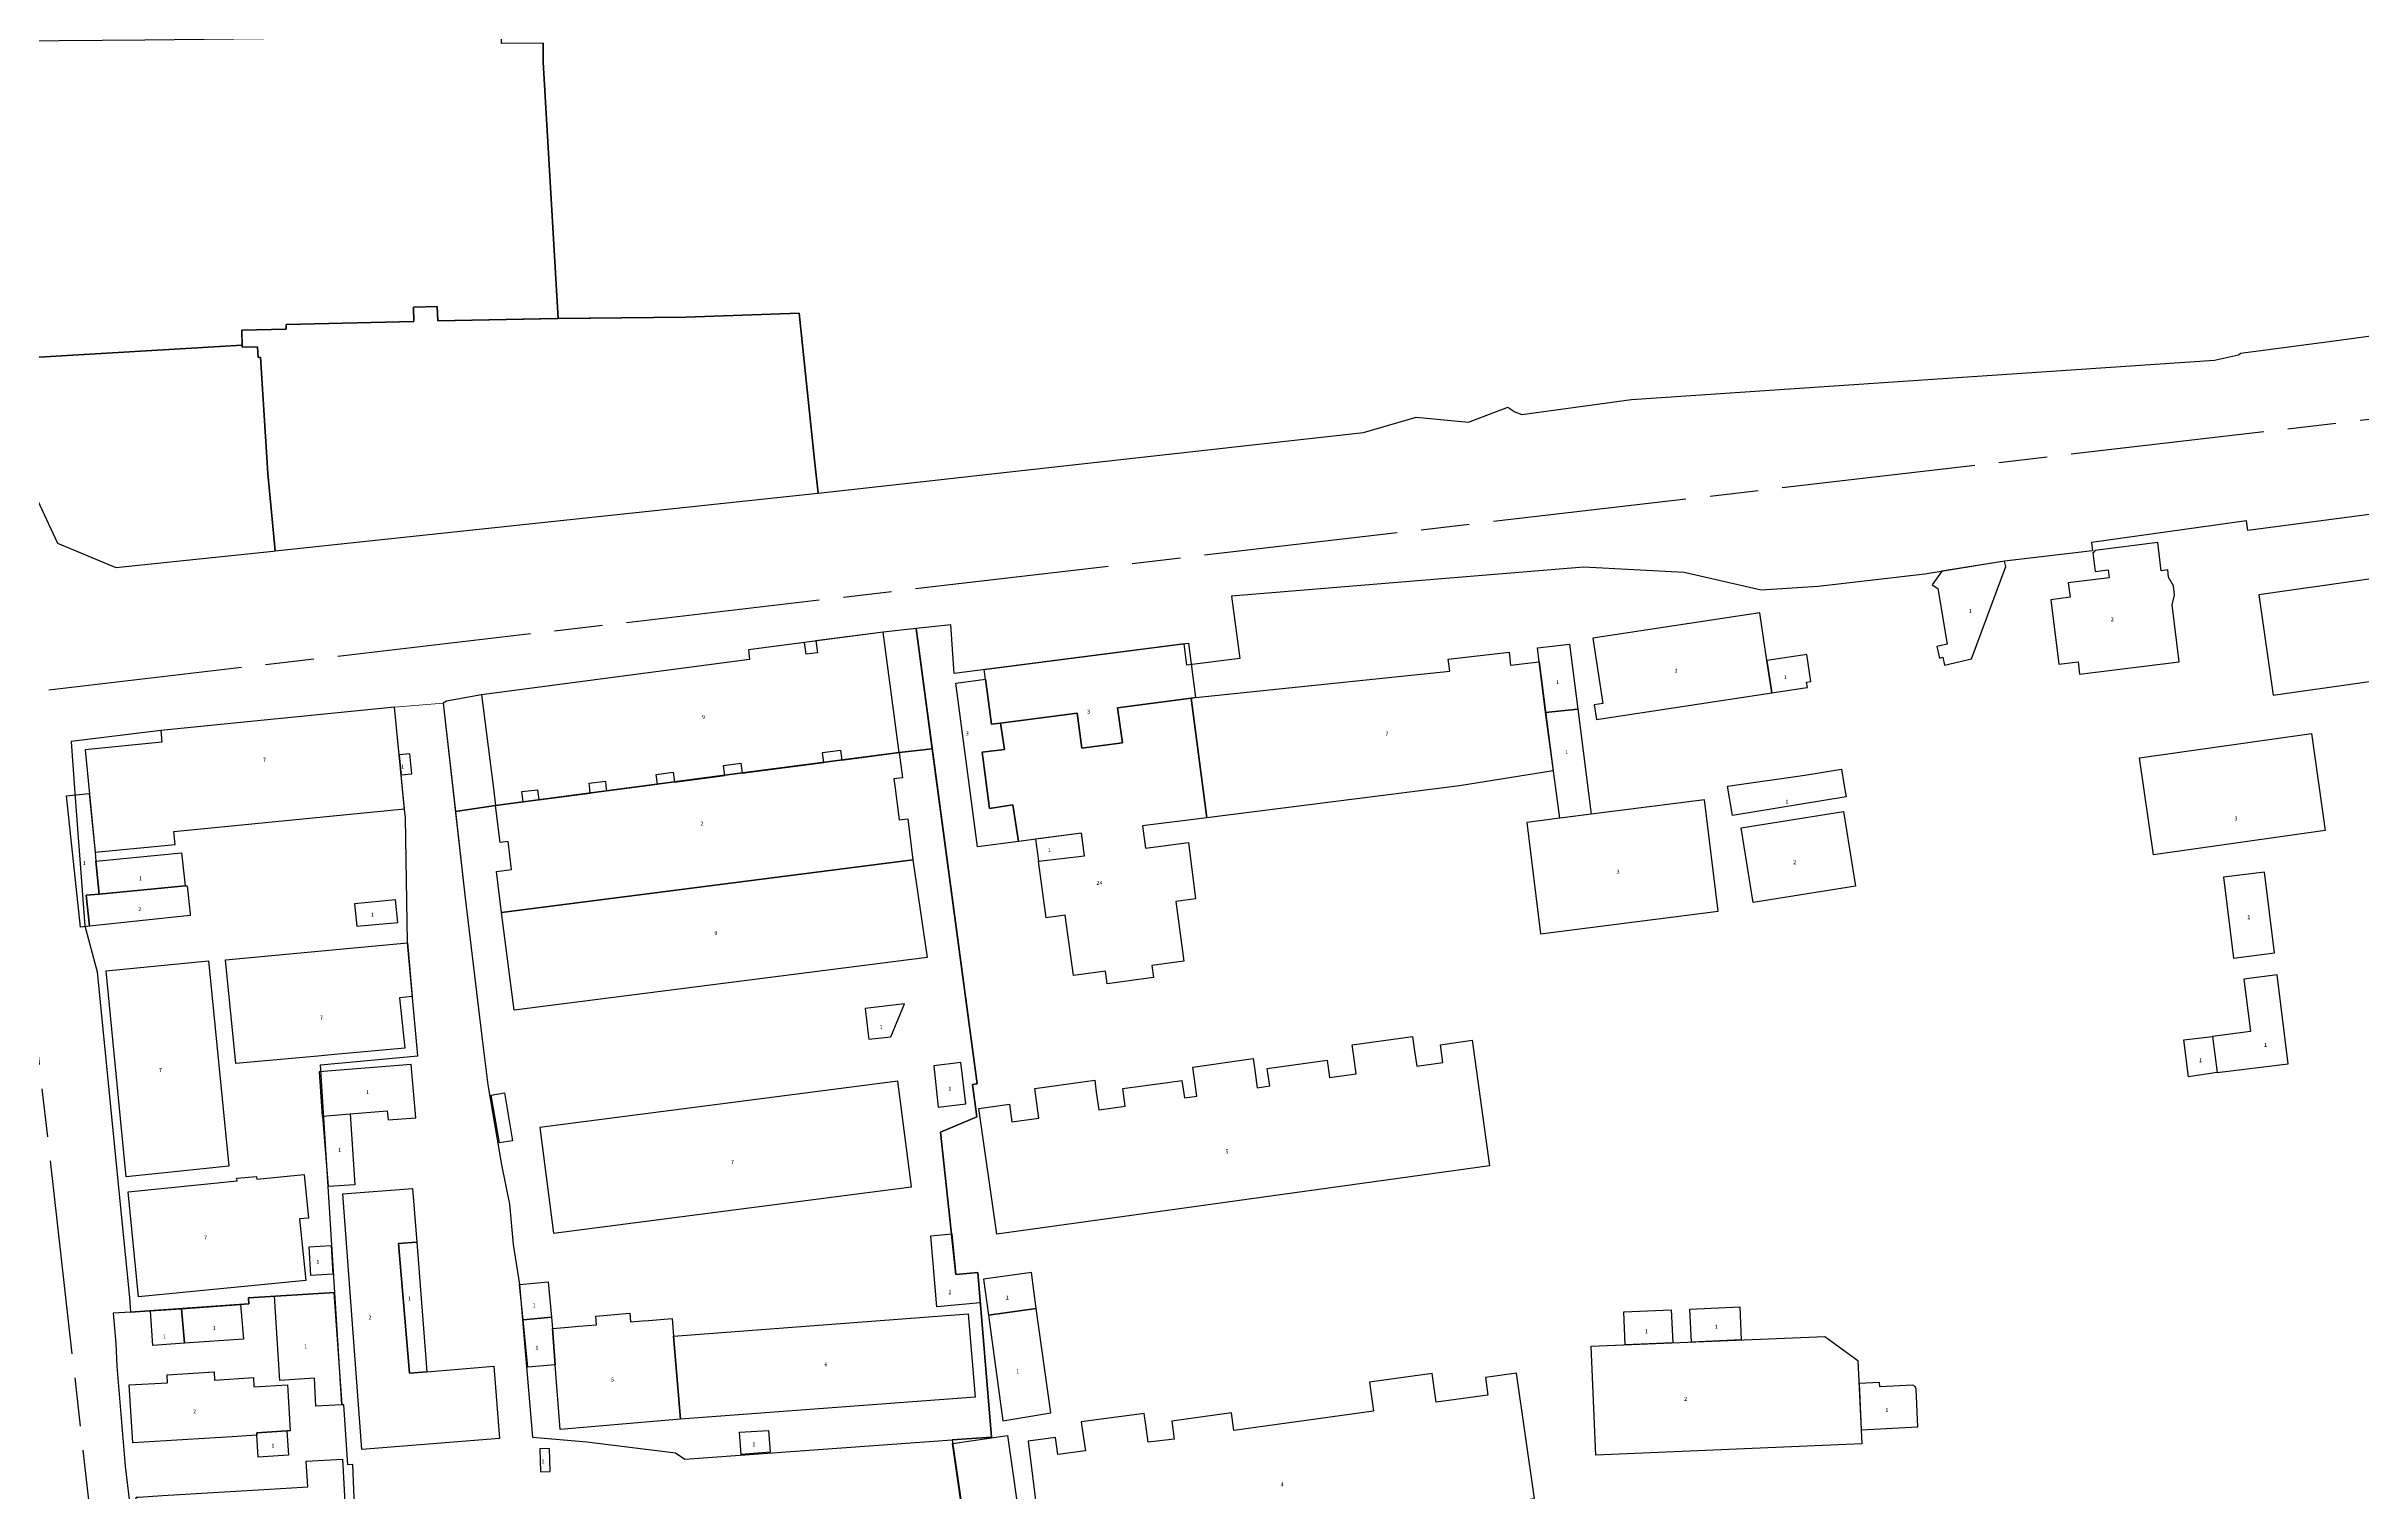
# Model space of a CAD drawing. Header units: millimetres. Extents: x 125232 to 134072, y 142885 to 152835.
# Drawn here: x 129032.3 to 129318.9, y 147912.7 to 148091.5 of the extents above; entities that cross this region are included whole.
import ezdxf

# ---------------------------------------------------------------- set-up
doc = ezdxf.new("R2010")
doc.units = ezdxf.units.MM
doc.linetypes.add('ACAD_ISO08W100', pattern=[36, 24, -3, 6, -3])
for name, color, linetype in [('buildings', 7, 'Continuous'), ('commerce', 10, 'Continuous'), ('commerce and residence', 32, 'Continuous'), ('layers', 7, 'Continuous'), ('research & university', 30, 'Continuous'), ('residence', 2, 'Continuous'), ('residence-bad', 41, 'Continuous'), ('老城北中心线', 7, 'ACAD_ISO08W100')]:
    doc.layers.add(name, color=color, linetype=linetype)
doc.layers.add('school', color=31, linetype='Continuous', lineweight=0)
doc.styles.add('层数', font='', dxfattribs={"height": 2})
doc.styles.get('层数').set_extended_font_data('FangSong_GB2312')

msp = doc.modelspace()

# ---------------------------------------------------------------- linework, layer by layer
at = {"layer": 'buildings', "linetype": 'Continuous', "flags": 128}
for points in [[(129295.46, 148022.41), (129295.77, 148023.57), (129295.62, 148024.76), (129295.03, 148025.81), (129294.92, 148026.7), (129294.13, 148026.6), (129293.69, 148030.1), (129285.89, 148029.12), (129285.84, 148028.94), (129285.67, 148028.84), (129285.96, 148026.53), (129287.55, 148026.73), (129287.67, 148025.74), (129282.61, 148025.1), (129282.83, 148023.32), (129280.44, 148023.02), (129281.44, 148015.05), (129283.83, 148015.35), (129284.02, 148013.81), (129296.34, 148015.35), (129295.46, 148022.41)], [(129265.76, 148024.88), (129266.47, 148024.41), (129267.64, 148017.54), (129266.36, 148017.25), (129266.68, 148015.81), (129267.07, 148015.9), (129267.29, 148014.92), (129270.64, 148015.7), (129274.87, 148027.12), (129274.71, 148027.78), (129266.96, 148026.55)], [(129307.96, 148011.22), (129329.13, 148014.23), (129328.81, 148016.5), (129332.27, 148017), (129331.54, 148022.16), (129330.83, 148027.14), (129306.19, 148023.64), (129307.96, 148011.22)], [(129224.2, 148008.22), (129245.92, 148011.51), (129245.32, 148015.5), (129244.42, 148021.41), (129223.77, 148018.28), (129224.99, 148010.17), (129223.92, 148010.01)], [(129087.64, 148000), (129087.95, 147997.56), (129091.37, 147998.01), (129091.22, 147999.28), (129093.16, 147999.51), (129093.31, 147998.26), (129099.68, 147999.1), (129099.56, 148000), (129099.52, 148000.32), (129101.54, 148000.58), (129101.62, 148000), (129101.7, 147999.37), (129107.98, 148000.19), (129107.82, 148001.41), (129109.92, 148001.69), (129110.09, 148000.47), (129116.33, 148001.29), (129116.17, 148002.52), (129118.32, 148002.8), (129118.48, 148001.57), (129128.57, 148002.9), (129128.41, 148004.13), (129130.63, 148004.43), (129130.79, 148003.19), (129137.9, 148004.12), (129135.91, 148019.02), (129127.58, 148017.92), (129127.78, 148016.46), (129126.4, 148016.28), (129126.21, 148017.74), (129119.24, 148016.82), (129119.4, 148015.63), (129086.21, 148011.25), (129087.64, 148000)], [(129148.59, 148013.18), (129148.44, 148014.38), (129173.7, 148017.65), (129174.57, 148010.91), (129174.06, 148010.84), (129164.95, 148009.65), (129165.54, 148005.3), (129160.5, 148004.65), (129159.92, 148009), (129150.45, 148007.77), (129149.32, 148007.62)], [(129175.99, 147996.06), (129174.06, 148010.84), (129174.57, 148010.91), (129206.08, 148014.17), (129205.86, 148015.65), (129213.4, 148016.55), (129213.57, 148014.94), (129217.11, 148015.33), (129218.85, 148001.87), (129207.26, 148000), (129175.99, 147996.06)], [(129216.93, 148017.08), (129220.87, 148017.54), (129221.89, 148009.49), (129217.92, 148009.06), (129217.11, 148015.33)], [(129245.92, 148011.51), (129250, 148012.13), (129250.32, 148012.18), (129250.22, 148012.83), (129250.74, 148012.92), (129250.24, 148016.24), (129250, 148016.2), (129250, 148016.21), (129245.32, 148015.5), (129245.92, 148011.51)], [(129152.66, 147993.13), (129147.6, 147992.46), (129144.93, 148012.7), (129148.59, 148013.18), (129149.32, 148007.62), (129150.45, 148007.77), (129150.94, 148004.51), (129148.16, 148004.15), (129149.1, 147997.21), (129151.98, 147997.64), (129152.66, 147993.13)], [(129037.14, 148004.46), (129038.39, 147991.78), (129048.28, 147992.75), (129048.12, 147994.33), (129076.69, 147997.15), (129075.45, 148009.71), (129046.5, 148006.86), (129046.64, 148005.39), (129037.14, 148004.46)], [(129159.47, 147976.55), (129158.47, 147984.01), (129156.09, 147983.69), (129155.15, 147990.69), (129160.85, 147991.36), (129160.49, 147994.13), (129152.66, 147993.13), (129151.98, 147997.64), (129149.1, 147997.21), (129148.16, 148004.15), (129150.94, 148004.51), (129150.45, 148007.77), (129159.92, 148009), (129160.5, 148004.65), (129165.54, 148005.3), (129164.95, 148009.65), (129174.06, 148010.84), (129175.99, 147996.06), (129168.03, 147995.06), (129168.4, 147992.29), (129173.71, 147993), (129174.59, 147986.04), (129172.15, 147985.71), (129173.15, 147978.3), (129169.19, 147977.77), (129169.4, 147976.27), (129163.64, 147975.5), (129163.43, 147977.08), (129159.47, 147976.55)], [(129223.54, 147996.49), (129219.69, 147996), (129219.13, 148000), (129217.92, 148009.06), (129221.89, 148009.49), (129223.54, 147996.49)], [(129076.03, 148003.84), (129076.28, 148001.35), (129077.57, 148001.48), (129077.33, 148003.97)], [(129088.69, 147984.33), (129088.05, 147989.39), (129089.93, 147989.63), (129089.51, 147993.11), (129088.53, 147993), (129087.95, 147997.56), (129091.37, 147998.01), (129091.22, 147999.28), (129093.16, 147999.51), (129093.31, 147998.26), (129099.68, 147999.1), (129099.56, 148000), (129099.52, 148000.32), (129101.54, 148000.58), (129101.62, 148000), (129101.7, 147999.37), (129107.98, 148000.19), (129107.82, 148001.41), (129109.92, 148001.69), (129110.09, 148000.47), (129116.33, 148001.29), (129116.17, 148002.52), (129118.32, 148002.8), (129118.48, 148001.57), (129128.57, 148002.9), (129128.41, 148004.13), (129130.63, 148004.43), (129130.79, 148003.19), (129137.9, 148004.12), (129138.31, 148001), (129137.25, 148000.86), (129137.38, 148000), (129137.92, 147995.78), (129138.97, 147995.91), (129139.61, 147990.85), (129088.69, 147984.33)], [(129241.04, 147996.32), (129240.45, 147999.94), (129250, 148001.3), (129254.54, 148002.05), (129254.88, 148000), (129255.11, 147998.64), (129241.04, 147996.32)], [(129034.83, 147998.76), (129037.67, 147999.04), (129038.39, 147991.78), (129038.49, 147990.68), (129038.87, 147986.61), (129037.27, 147986.46), (129037.68, 147982.63), (129036.57, 147982.51)], [(129217.3, 147981.71), (129239.27, 147984.5), (129237.58, 147998.27), (129223.54, 147996.49), (129220.07, 147996.05), (129219.69, 147996), (129215.61, 147995.48)], [(129242.12, 147994.8), (129254.79, 147996.82), (129256.26, 147987.58), (129243.6, 147985.55)], [(129154.8, 147993.41), (129155.15, 147990.69), (129160.85, 147991.36), (129160.49, 147994.13)], [(129038.49, 147990.68), (129049.08, 147991.73), (129049.52, 147987.61), (129038.87, 147986.61), (129038.49, 147990.68)], [(129088.69, 147984.33), (129139.61, 147990.85), (129141.37, 147978.78), (129090.25, 147972.23)], [(129303.05, 147978.7), (129308.15, 147979.33), (129306.92, 147989.33), (129301.82, 147988.71), (129303.05, 147978.7)], [(129037.27, 147986.46), (129038.87, 147986.61), (129049.52, 147987.61), (129049.77, 147987.64), (129050.14, 147984.15), (129050.16, 147983.96), (129037.68, 147982.63)], [(129075.58, 147985.89), (129070.5, 147985.42), (129070.76, 147982.63), (129075.84, 147983.1)], [(129039.75, 147977.1), (129052.4, 147978.37), (129054.94, 147952.94), (129042.24, 147951.64), (129039.75, 147977.1)], [(129054.52, 147978.49), (129077.05, 147980.58), (129077.62, 147973.95), (129076.08, 147973.79), (129076.72, 147967.54), (129068.03, 147966.76), (129065.94, 147966.57), (129055.79, 147965.66), (129054.52, 147978.49)], [(129304.36, 147976.1), (129305.18, 147969.61), (129300.47, 147969.01), (129301.04, 147964.52), (129309.84, 147965.62), (129308.46, 147976.6), (129304.36, 147976.1)], [(129138.55, 147973.02), (129133.69, 147972.47), (129133.9, 147970.72), (129134.12, 147968.91), (129134.15, 147968.66), (129136.87, 147968.97), (129138.55, 147973.02)], [(129194.19, 147966.51), (129193.99, 147967.96), (129201.45, 147969.01), (129201.66, 147967.48), (129201.96, 147965.33), (129205.2, 147965.77), (129204.9, 147967.95), (129208.84, 147968.54), (129210.99, 147953), (129149.98, 147944.55), (129147.77, 147960.08), (129151.57, 147960.61), (129151.87, 147958.43), (129155.19, 147958.89), (129154.68, 147962.55), (129162.11, 147963.57), (129162.31, 147962.09), (129162.61, 147959.92), (129165.88, 147960.37), (129165.58, 147962.55), (129171.13, 147963.31), (129172.91, 147963.56), (129173.21, 147961.41), (129174.75, 147961.63), (129174.25, 147965.21), (129181.74, 147966.25), (129181.93, 147964.81), (129182.23, 147962.66), (129183.77, 147962.87), (129183.47, 147965.02), (129190.87, 147966.05), (129191.17, 147963.9), (129194.49, 147964.36), (129194.19, 147966.51)], [(129296.93, 147968.57), (129300.47, 147969.01), (129301.04, 147964.52), (129297.5, 147964.02)], [(129066.48, 147959.14), (129066.57, 147959.15), (129069.95, 147959.42), (129074.53, 147959.8), (129074.67, 147958.67), (129078.07, 147958.95), (129077.52, 147965.54), (129066.12, 147964.61), (129066.48, 147959.14)], [(129137.73, 147963.48), (129093.42, 147957.75), (129095.11, 147944.65), (129135.57, 147949.89), (129139.42, 147950.39)], [(129142.73, 147960.24), (129146.14, 147960.66), (129145.53, 147965.78), (129142.19, 147965.38)], [(129087.41, 147961.75), (129089.05, 147962.03), (129090.06, 147956.1), (129088.42, 147955.82)], [(129066.57, 147959.15), (129069.95, 147959.42), (129070.52, 147950.65), (129067.26, 147950.45)], [(129055.97, 147951.12), (129055.94, 147951.47), (129058.35, 147951.68), (129058.39, 147951.33), (129064.25, 147951.9), (129064.79, 147946.53), (129063.69, 147946.42), (129064.45, 147938.82), (129043.74, 147936.79), (129042.47, 147949.78)], [(129069.06, 147949.52), (129077.69, 147950.17), (129078.19, 147943.54), (129075.95, 147943.37), (129077.3, 147927.33), (129079.45, 147927.51), (129087.74, 147928.21), (129088.43, 147919.25), (129071.39, 147917.89)], [(129075.95, 147943.37), (129078.19, 147943.54), (129079.45, 147927.51), (129077.3, 147927.33)], [(129142.58, 147935.54), (129141.82, 147944.32), (129144.44, 147944.56), (129144.9, 147939.56), (129147.63, 147939.81), (129147.92, 147936.03), (129142.58, 147935.54)], [(129064.88, 147942.98), (129067.59, 147943.13), (129067.8, 147939.58), (129065.08, 147939.43)], [(129090.91, 147938.32), (129094.47, 147938.66), (129094.87, 147934.28), (129091.35, 147933.95)], [(129148.96, 147934.5), (129154.88, 147935.34), (129154.27, 147939.79), (129148.35, 147938.96)], [(129045.25, 147935.05), (129049.09, 147935.32), (129049.47, 147931.05), (129045.53, 147930.78)], [(129049.09, 147935.32), (129056.39, 147935.82), (129056.76, 147931.56), (129049.47, 147931.05), (129049.09, 147935.32)], [(129065.72, 147923.26), (129065.54, 147926.72), (129061.24, 147926.42), (129060.59, 147936.87), (129067.93, 147937.32), (129068.92, 147923.42)], [(129154.88, 147935.34), (129148.96, 147934.5), (129150.73, 147921.46), (129156.67, 147922.44)], [(129227.6, 147934.93), (129233.47, 147935.18), (129233.65, 147931.1), (129227.78, 147930.85)], [(129235.79, 147935.28), (129241.97, 147935.54), (129242.14, 147931.46), (129235.97, 147931.2)], [(129091.35, 147933.95), (129094.87, 147934.28), (129094.98, 147932.89), (129095.33, 147928.38), (129091.95, 147928.1)], [(129110.86, 147921.64), (129095.95, 147920.38), (129095.33, 147928.38), (129094.98, 147932.89), (129096.96, 147933.05), (129098.22, 147933.14), (129100.44, 147933.33), (129100.35, 147934.39), (129104.56, 147934.75), (129104.65, 147933.69), (129106.15, 147933.82), (129106.87, 147933.88), (129109.8, 147934.11), (129109.98, 147931.92), (129110.86, 147921.64)], [(129109.98, 147931.92), (129146.46, 147934.7), (129147.3, 147924.37), (129110.86, 147921.64)], [(129257.08, 147918.6), (129224.13, 147917.19), (129223.55, 147930.67), (129252.49, 147931.9), (129256.57, 147928.92), (129257.08, 147918.6)], [(129047.32, 147927.15), (129053.11, 147927.52), (129053.17, 147926.49), (129058, 147926.79), (129058.02, 147925.64), (129062.2, 147925.9), (129062.52, 147920.23), (129062.13, 147920.21), (129058.39, 147919.98), (129058.41, 147919.66), (129055.36, 147919.47), (129051.21, 147919.22), (129043.07, 147918.71), (129042.62, 147925.9), (129047.34, 147926.13), (129047.32, 147927.15)], [(129214.33, 147927.36), (129210.47, 147926.82), (129210.78, 147924.64), (129204.36, 147923.74), (129203.86, 147927.31), (129196.13, 147926.23), (129196.62, 147922.66), (129179.35, 147920.25), (129179.05, 147922.43), (129171.67, 147921.4), (129171.95, 147919.2), (129168.72, 147918.79), (129168.42, 147920.95), (129168.23, 147922.35), (129160.45, 147921.31), (129160.65, 147919.87), (129160.95, 147917.72), (129157.53, 147917.28), (129157.27, 147919.39), (129153.88, 147918.92), (129155.83, 147903.36), (129216.54, 147911.83)], [(129263.78, 147925.36), (129263.67, 147925.68), (129263.37, 147925.84), (129259.29, 147925.64), (129259.26, 147926.19), (129256.71, 147926.07), (129256.99, 147920.35), (129264.01, 147920.69), (129263.78, 147925.36)], [(129058.41, 147919.66), (129058.39, 147919.98), (129062.13, 147920.21), (129062.31, 147917.21), (129060.42, 147917.09), (129058.58, 147916.97)], [(129094.63, 147918.02), (129093.43, 147917.99), (129093.51, 147915.13), (129094.71, 147915.16)], [(129118.13, 147920.03), (129121.72, 147920.26), (129121.96, 147917.56), (129118.36, 147917.27), (129118.13, 147920.03)], [(129144.51, 147918.64), (129151.33, 147919.62), (129154.95, 147894.17), (129148.2, 147893.17)], [(129043.46, 147912), (129043.74, 147912.01), (129046.73, 147912.2), (129060.68, 147913.05), (129064.71, 147913.3), (129064.52, 147916.45), (129069.01, 147916.7), (129069.64, 147905.31), (129044.13, 147903.43)]]:
    msp.add_lwpolyline(points, close=True, dxfattribs=at)
at = {"layer": 'buildings', "linetype": 'Continuous', "elevation": 25.96, "flags": 128}
msp.add_lwpolyline([(129293.14, 147991.45), (129291.44, 148003.45), (129312.72, 148006.47), (129314.42, 147994.46)], close=True, dxfattribs=at)
at = {"layer": 'commerce'}
for points in [[(129125.54, 148058.49), (129111.5, 148057.96), (129095.54, 148057.8), (129080.79, 148057.51), (129080.74, 148059.3), (129077.81, 148059.23), (129077.85, 148057.44), (129062.03, 148057.05), (129062.04, 148056.51), (129056.54, 148056.38), (129056.59, 148054.27), (129058.5, 148054.32), (129058.58, 148053), (129058.85, 148053.01), (129059.75, 148038.65), (129060.67, 148029.06), (129127.84, 148036.2), (129127.87, 148036.2), (129127.42, 148040.29)], [(129058.85, 148053.01), (129058.58, 148053), (129058.5, 148054.32), (129056.59, 148054.27), (129056.58, 148054.52), (129029.34, 148052.89), (129030.41, 148037.1), (129033.72, 148030.02), (129040.94, 148027.02), (129060.42, 148029.03), (129060.67, 148029.06), (129059.75, 148038.65)]]:
    msp.add_lwpolyline(points, close=True, dxfattribs=at)
at = {"layer": 'commerce and residence'}
msp.add_lwpolyline([(129140.01, 148019.45), (129135.91, 148019.02), (129119.24, 148016.82), (129119.4, 148015.63), (129086.21, 148011.25), (129081.88, 148010.46), (129081.45, 148010.21), (129082.98, 147996.83), (129087.95, 147997.56), (129116.32, 148001.31), (129137.9, 148004.12), (129142, 148004.57)], close=True, dxfattribs=at)
at = {"layer": 'research & university'}
for points in [[(129093.84, 148091.87), (129093.85, 148089.5), (129095.71, 148057.8), (129111.5, 148057.96), (129125.54, 148058.49), (129127.42, 148040.29), (129127.87, 148036.2), (129195.38, 148043.69), (129201.89, 148045.61), (129208.39, 148044.97), (129213.26, 148046.85), (129214.11, 148046.28), (129214.97, 148045.95), (129228.56, 148047.77), (129300.72, 148052.67), (129303.67, 148053.32), (129303.93, 148053.53), (129315.53, 148055.04), (129343.07, 148058.78), (129369.54, 148062.19), (129372.04, 148062.4), (129414.24, 148067.81), (129440.93, 148071.24), (129436.74, 148094.59)], [(129336.19, 148035.69), (129304.85, 148031.6), (129304.68, 148032.79), (129285.5, 148030.12), (129285.62, 148029.09), (129274.71, 148027.78), (129264.84, 148026.2), (129251.67, 148024.64), (129244.62, 148024.19), (129235.06, 148026.4), (129222.61, 148027.06), (129179.04, 148023.45), (129180.08, 148015.76), (129173.53, 148014.91), (129173.18, 148017.58), (129144.73, 148013.91), (129144.29, 148019.9), (129140.01, 148019.45), (129147.57, 147963.12), (129146.98, 147963.04), (129147.51, 147959.05), (129143.01, 147957.16), (129144.9, 147939.56), (129147.63, 147939.81), (129149.33, 147919.44), (129144.45, 147919.08), (129148.28, 147893.18)]]:
    msp.add_lwpolyline(points, dxfattribs=at)
at = {"layer": 'residence'}
for points in [[(129093.85, 148089.5), (129093.84, 148091.87), (129088.7, 148091.84), (129088.69, 148092.74), (129044.54, 148092.22), (129028.65, 148092.12), (129028.51, 148092.1), (129028.77, 148086.37), (129028.83, 148060.41), (129029.34, 148052.89), (129056.58, 148054.52), (129056.54, 148056.38), (129062.04, 148056.51), (129062.03, 148057.05), (129077.85, 148057.44), (129077.81, 148059.23), (129080.74, 148059.3), (129080.79, 148057.51), (129095.71, 148057.8)], [(129066.29, 147965.5), (129078.31, 147966.58), (129077.05, 147980.58), (129076.8, 147996.06), (129076.7, 147997.08), (129076.03, 148003.84), (129075.45, 148009.71), (129046.5, 148006.86), (129035.43, 148005.48), (129035.88, 147999.08), (129037.13, 147982.67), (129038.65, 147976.99), (129041.14, 147951.54), (129042.64, 147936.68), (129042.75, 147934.89), (129057.43, 147935.92), (129057.39, 147936.67), (129068.05, 147937.33)], [(129147.63, 147939.81), (129144.9, 147939.56), (129143.01, 147957.16), (129147.51, 147959.05), (129146.98, 147963.04), (129147.57, 147963.12), (129142, 148004.57), (129137.9, 148004.12), (129116.32, 148001.31), (129087.95, 147997.56), (129082.98, 147996.83), (129084.16, 147986.46), (129086.38, 147967.96), (129087, 147963), (129088.7, 147953.13), (129089.69, 147948.23), (129090.15, 147943.26), (129090.91, 147938.32), (129092.52, 147919.44), (129099.24, 147918.83), (129110.21, 147917.49), (129111.37, 147916.7), (129144.45, 147919.08), (129149.33, 147919.44)]]:
    msp.add_lwpolyline(points, close=True, dxfattribs=at)
at = {"layer": 'residence-bad'}
msp.add_lwpolyline([(129069.16, 147923.44), (129068.92, 147923.42), (129068.05, 147937.33), (129057.39, 147936.67), (129057.43, 147935.92), (129042.75, 147934.89), (129040.62, 147934.75), (129040.93, 147931.03), (129041.08, 147928.23), (129042.1, 147915.83), (129043.7, 147902.5), (129047.46, 147902.85), (129051.84, 147903.26), (129051.9, 147902.68), (129060.76, 147903.5), (129060.72, 147903.88), (129070.74, 147904.8), (129070.28, 147916.05), (129069.67, 147916.01)], close=True, dxfattribs=at)
at = {"layer": 'school'}
msp.add_lwpolyline([(129148.28, 147893.18), (129144.45, 147919.08), (129111.37, 147916.7), (129110.21, 147917.49), (129099.24, 147918.83), (129092.52, 147919.44), (129090.91, 147938.32), (129090.15, 147943.26), (129089.69, 147948.23), (129088.7, 147953.13), (129087, 147963), (129086.38, 147967.96), (129084.16, 147986.46), (129081.45, 148010.21), (129075.45, 148009.71), (129076.03, 148003.84), (129076.7, 147997.08), (129076.8, 147996.06), (129077.05, 147980.58), (129078.31, 147966.58), (129066.29, 147965.5), (129068.92, 147923.42), (129069.16, 147923.44), (129069.67, 147916.01), (129070.28, 147916.05), (129070.74, 147904.8)], dxfattribs=at)
at = {"layer": '老城北中心线', "linetype": 'ACAD_ISO08W100', "lineweight": 25}
for p, q in [((129449.84, 148060.45), (129028.44, 148011.36)), ((129047.71, 147822.43), (129029.69, 147981.62))]:
    msp.add_line(p, q, dxfattribs=at)

# ---------------------------------------------------------------- texts
at = {"layer": 'layers', "linetype": 'Continuous', "style": '层数'}
for s, p in [('1', (129270.31, 148021.36)), ('2', (129287.86, 148020.36)), ('1', (129219.21, 148012.58)), ('2', (129233.88, 148013.99)), ('1', (129247.42, 148013.2)), ('3', (129161.16, 148008.94)), ('9', (129113.5, 148008.26)), ('3', (129146.15, 148006.24)), ('7', (129198.08, 148006.21)), ('1', (129220.34, 148003.92)), ('7', (129059.15, 148002.98)), ('1', (129076.26, 148002.13)), ('1', (129247.6, 147997.79)), ('2', (129113.3, 147995.1)), ('3', (129303.18, 147995.72)), ('1', (129156.31, 147991.8)), ('1', (129036.85, 147990.21)), ('3', (129226.7, 147989.13)), ('2', (129248.55, 147990.3)), ('1', (129043.81, 147988.3)), ('24', (129162.3, 147987.75)), ('2', (129043.72, 147984.51)), ('1', (129072.53, 147983.82)), ('1', (129304.76, 147983.5)), ('9', (129115.03, 147981.54)), ('7', (129066.2, 147971.09)), ('1', (129135.51, 147969.9)), ('1', (129306.84, 147967.71)), ('7', (129046.28, 147964.59)), ('1', (129298.8, 147965.81)), ('1', (129071.91, 147961.86)), ('1', (129143.98, 147962.29)), ('1', (129068.46, 147954.7)), ('5', (129178.27, 147954.53)), ('7', (129117.08, 147953.22)), ('7', (129051.87, 147943.87)), ('1', (129065.76, 147940.87)), ('1', (129077.11, 147936.34)), ('1', (129092.52, 147935.49)), ('1', (129143.98, 147937.11)), ('1', (129151.09, 147936.45)), ('1', (129046.77, 147931.64)), ('1', (129052.93, 147932.69)), ('2', (129072.21, 147934)), ('1', (129230.21, 147932.28)), ('1', (129238.87, 147932.85)), ('1', (129064.26, 147930.41)), ('1', (129092.88, 147930.25)), ('5', (129102.24, 147926.31)), ('6', (129128.64, 147928.17)), ('1', (129152.39, 147927.33)), ('2', (129235.06, 147923.92)), ('2', (129050.49, 147922.36)), ('1', (129259.96, 147922.53)), ('1', (129060.21, 147918.13)), ('1', (129119.72, 147918.3)), ('1', (129093.62, 147916.19)), ('4', (129185.12, 147913.34))]:
    msp.add_text(s, height=0.5, dxfattribs=at).set_placement(p)

doc.saveas('drawing.dxf')
